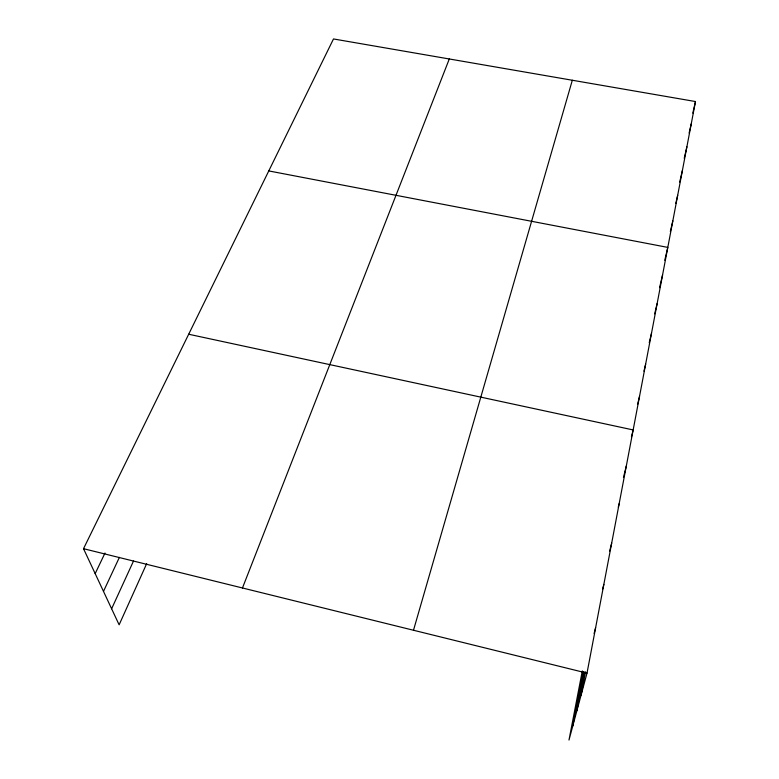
<?xml version="1.0" encoding="UTF-8"?>
<svg xmlns="http://www.w3.org/2000/svg" width="779" height="779" viewBox="0 0 779 779"><rect width="100%" height="100%" fill="white"/><g stroke="black" fill="none" stroke-linecap="round" stroke-linejoin="round"><path stroke-width="1.17" d="M582.303 670.914L568.991 740.05L587.006 673.134L695.481 101.543L333.49 38.95L83.519 548.698L119.129 624.816L146.666 563.684M572.769 726.018L583.208 671.625M576.869 710.779L584.299 671.956M581.076 695.15L585.526 671.819M692.813 113.13L695.481 101.543M689.123 133.034L691.265 123.783M684.225 158.312L686.893 146.793M679.697 182.091L682.375 170.611M675.821 203.28L677.691 195.295M670.339 231.49L672.842 220.876M664.76 260.283L667.798 247.401L268.765 170.922M659.54 287.704L662.578 274.938M654.672 313.879L657.145 303.547M649.228 342.731L651.507 333.276M643.941 371.193L645.635 364.202M637.563 404.418L639.53 396.394M631.418 436.98L633.161 429.94L188.684 334.24M623.453 477.488L626.316 465.998M618.283 507.197L619.159 503.682M609.655 551.065L611.681 543.119M602.654 589.002L603.842 584.406M594.104 633.473L595.623 627.699M413.493 630.25L572.322 80.247M242.464 587.979L449.298 58.97M111.621 608.769L133.511 561.036M103.49 591.388L119.401 557.345M95.174 573.626L104.999 553.041M83.519 548.698L587.006 673.134"/></g></svg>
